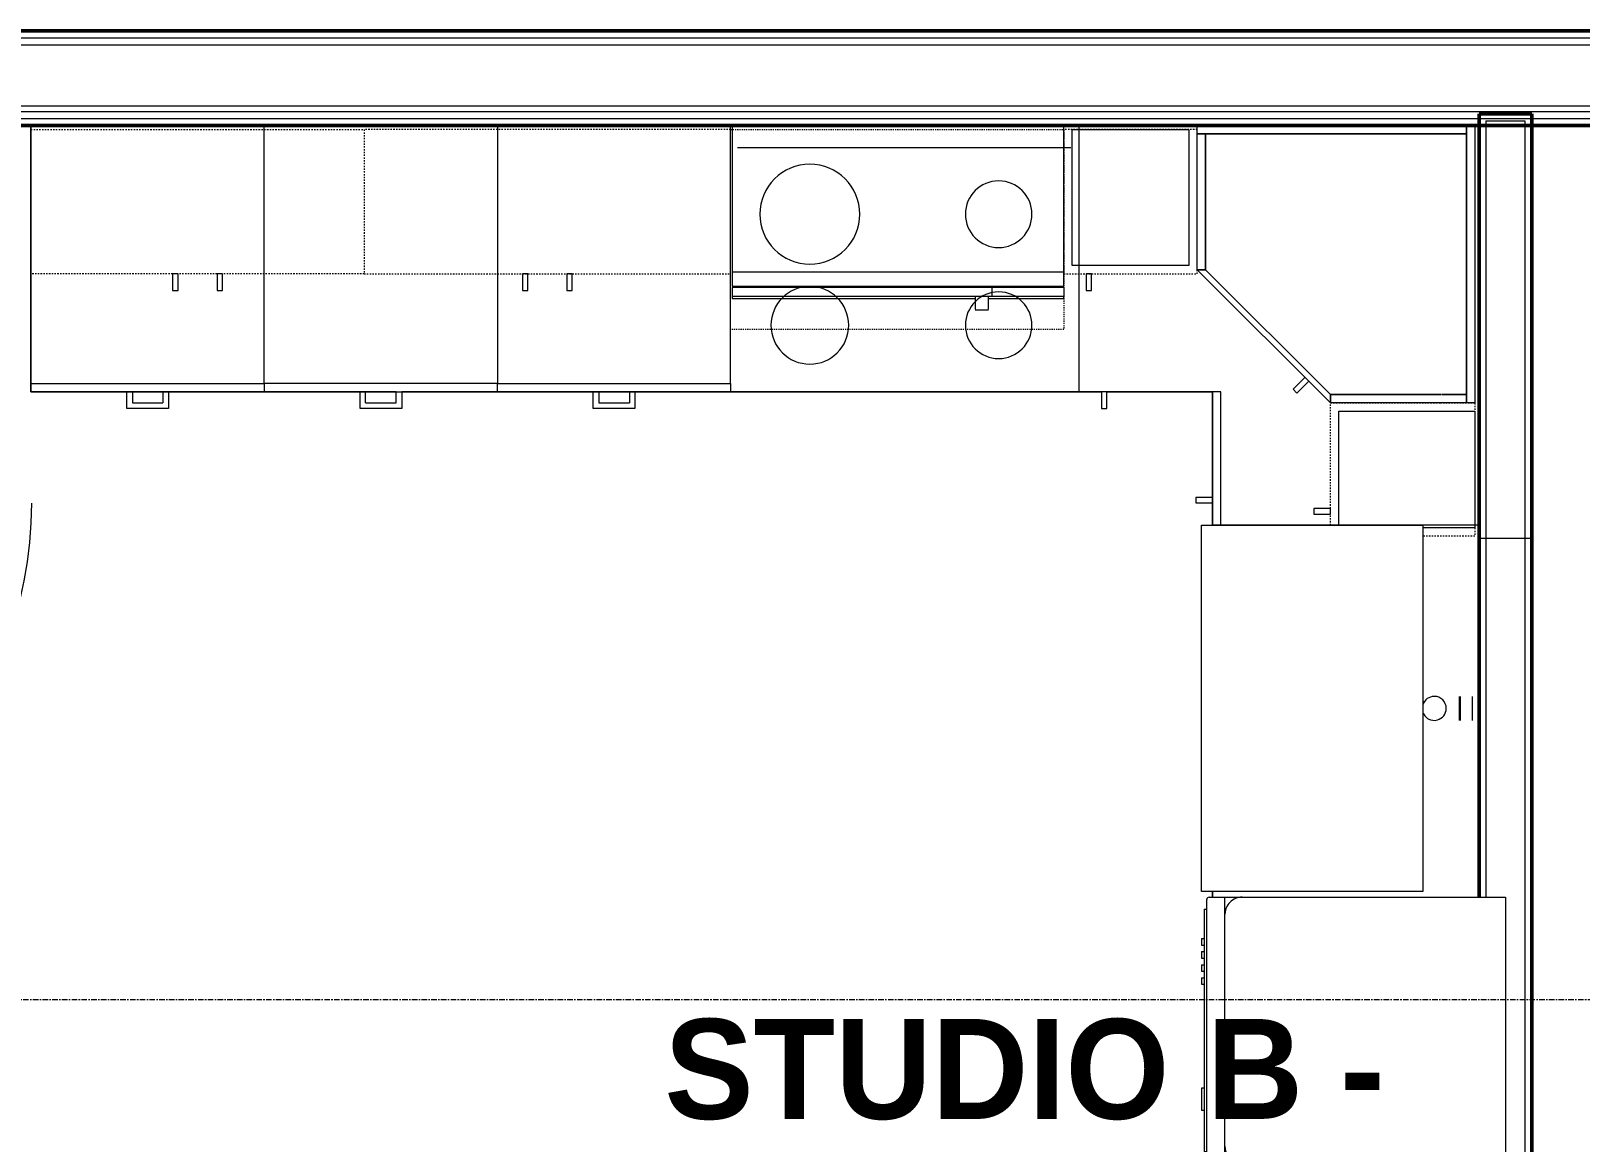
# Model space of a CAD drawing. Header units: inches. Extents: x -4218 to -1830, y 9767 to 12426.
# Drawn here: x -3811.9 to -3672.4, y 10454.4 to 10554.4 of the extents above; entities that cross this region are included whole.
import ezdxf

# ---------------------------------------------------------------- set-up
doc = ezdxf.new("R2010")
doc.units = ezdxf.units.IN
doc.header["$MEASUREMENT"] = 0
for name, pattern in [('Dash', [0.25, 0.125, -0.125]), ('Grid Line 1_2_', [0.875, 0.5, -0.125, 0.125, -0.125]), ('Overhead', [0.15625, 0.09375, -0.0625])]:
    doc.linetypes.add(name, pattern=pattern)
for name, color, linetype, lineweight in [('0-1', 7, 'Continuous', 5), ('0-2', 10, 'Continuous', 9), ('A-AREA-IDEN', 2, 'Continuous', 9), ('A-DOOR-1', 10, 'Continuous', 9), ('A-DOOR-2', 50, 'Continuous', 20), ('A-WALL-1', 7, 'Continuous', 50), ('A-WALL-2', 250, 'Continuous', 13), ('A-WALL-4', 252, 'Continuous', 9), ('A-WALL-5', 253, 'Continuous', 9), ('A-WALL-6', 254, 'Continuous', 9), ('A-WALL-7', 113, 'Continuous', 9), ('I-WALL-1', 7, 'Continuous', 50), ('P-SANR-FIXT-1', 10, 'Continuous', 9), ('P-SANR-FIXT-2', 252, 'Continuous', 9), ('Q-CASE', 31, 'Continuous', 9), ('Q-CASE-1', 253, 'Continuous', 9), ('Q-CASE-2', 252, 'Continuous', 9), ('Q-CASE-3', 10, 'Continuous', 9), ('Q-CASE-4', 252, 'Dash', 9), ('Q-CASE-5', 253, 'Dash', 9), ('Q-CASE-6', 254, 'Continuous', 9), ('Q-SPCQ-1', 10, 'Continuous', 9), ('Q-SPCQ-2', 91, 'Overhead', 9), ('S-GRID-1', 1, 'Grid Line 1_2_', 9)]:
    doc.layers.add(name, color=color, linetype=linetype, lineweight=lineweight)
doc.styles.add('Century Gothic_B', font='GOTHICB.TTF', dxfattribs={"height": 9})

# ---------------------------------------------------------------- blocks, each defined once
blk = doc.blocks.new('Range - 24_ x 30_-2320547-BACKGROUND - RCP - 3RD FLOOR')
at = {"layer": 'Q-SPCQ-1'}
blk.add_line((0, 22), (30, 22), dxfattribs=at)
for centre, radius, start, end in [((6.5, 16), 4.5, 360, 180), ((23.5, 16), 3, 360, 180), ((6.5, 16), 4.5, 180, 360), ((23.5, 16), 3, 180, 0), ((6.5, 6), 3.5, 360, 180), ((23.5, 6), 3, 360, 180), ((6.5, 6), 3.5, 180, 0), ((23.5, 6), 3, 180, 360)]:
    blk.add_arc(centre, radius, start, end, dxfattribs=at)
blk = doc.blocks.new('Dishwasher_15404 - 34_ counter-2817256-BACKGROUND - RCP - 3RD FLOOR')
at = {"layer": 'Q-SPCQ-1'}
for p, q in [((0, -24), (0, 0)), ((0, 0), (23.68, 0)), ((23.68, 0), (25.25, 0)), ((25.25, 0), (26.68, 0)), ((25.25, 0), (25.25, -1.57)), ((26.87, -0.2), (26.87, -23.8)), ((27.12, -1.09), (26.87, -1.09)), ((27.12, -2.61), (27.12, -1.09)), ((25.25, -1.57), (25.25, -22.43)), ((27.12, -3.81), (27.12, -2.61)), ((27.12, -20.19), (27.12, -3.81)), ((27.37, -4.82), (27.12, -4.82)), ((27.37, -5.81), (27.37, -4.82)), ((27.12, -6.79), (27.37, -6.79)), ((27.37, -6.79), (27.37, -5.81)), ((27.37, -16.15), (27.12, -16.15)), ((27.37, -16.74), (27.37, -16.15)), ((27.37, -16.74), (27.12, -16.74)), ((27.37, -17.33), (27.12, -17.33)), ((27.37, -17.92), (27.12, -17.92)), ((27.37, -17.92), (27.37, -17.33)), ((27.37, -18.51), (27.12, -18.51)), ((27.37, -19.1), (27.12, -19.1)), ((27.37, -19.1), (27.37, -18.51)), ((27.37, -19.69), (27.12, -19.69)), ((27.12, -21.39), (27.12, -20.19)), ((27.37, -20.28), (27.12, -20.28)), ((27.37, -20.28), (27.37, -19.69)), ((27.12, -22.91), (27.12, -21.39)), ((25.25, -22.43), (25.25, -24)), ((27.12, -22.91), (26.87, -22.91)), ((23.68, -24), (0, -24)), ((25.25, -24), (23.68, -24)), ((26.68, -24), (25.25, -24))]:
    blk.add_line(p, q, dxfattribs=at)
for centre, radius, start, end in [((26.68, -0.2), 0.197, 0, 90), ((23.68, -1.57), 1.57, 0, 90), ((23.68, -1.57), 1.57, 32.077, 42.3359), ((23.68, -1.57), 1.57, 17.8182, 27.5266), ((23.68, -1.57), 1.57, 0, 13.6425), ((26.68, -0.2), 0.197, 15, 90), ((23.68, -22.43), 1.57, 270, 0), ((23.68, -22.43), 1.57, 317.6641, 327.923), ((23.68, -22.43), 1.57, 332.4734, 342.1818), ((23.68, -22.43), 1.57, 346.3575, 0), ((26.68, -23.8), 0.197, 270, 0)]:
    blk.add_arc(centre, radius, start, end, dxfattribs=at)
blk = doc.blocks.new('SWING - SINGLE - FLUSH - 36_ x 80_ - OFFSET PIVOT DOOR AT MAGIC PAK AND WASHER_DRYER-3199414-BACKGROUND - RCP - 3RD FLOOR')
at = {"layer": 'A-DOOR-1'}
blk.add_arc((18, 2.37), 36.07, 93.1789, 180, dxfattribs=at)
at = {"layer": 'A-DOOR-2'}
for p, q in [((16, 2.37), (16, 38.39)), ((18, 38.39), (16, 38.39)), ((18, 2.37), (18, 38.39)), ((18, 2.37), (16, 2.37))]:
    blk.add_line(p, q, dxfattribs=at)
blk = doc.blocks.new('Base Cabinet Corner 197 - Base Cabinet Corner 197-2565125-BACKGROUND - RCP - 3RD FLOOR')
at = {"layer": 'Q-CASE-3'}
for p, q in [((-23.26, 0), (12.74, 0)), ((-23.26, -36), (-23.26, 0)), ((12.74, 0), (12.74, -24)), ((0.74, -23.25), (0.74, -36)), ((12.74, -23.25), (0.74, -23.25)), ((0.74, -23.25), (0.74, -24)), ((0.74, -24), (0.74, -36)), ((12.74, -24), (0.74, -24)), ((10.73, -24), (10.24, -24)), ((10.24, -24), (10.24, -25.5)), ((10.73, -25.5), (10.73, -24)), ((10.24, -25.5), (10.73, -25.5)), ((2.23, -33.51), (0.73, -33.51)), ((0.73, -33.51), (0.73, -34)), ((0.73, -34), (2.23, -34)), ((2.23, -34), (2.23, -33.51)), ((0.74, -36), (-23.26, -36))]:
    blk.add_line(p, q, dxfattribs=at)
blk = doc.blocks.new('Base Cabinet 3 Drawer 230 - Base Cabinet 3 Drawer 230 21_-2578998-BACKGROUND - RCP - 3RD FLOOR')
at = {"layer": 'Q-CASE-3'}
for p, q in [((-1.14, 24), (-1.14, 25.5)), ((-1.14, 25.5), (2.61, 25.5)), ((2.61, 25.5), (2.61, 24)), ((-9.76, 24), (11.24, 24)), ((-9.76, 23.25), (-9.76, 24)), ((-1.14, 24), (-0.64, 24)), ((2.11, 25), (-0.64, 25)), ((-0.64, 24), (-0.64, 25)), ((2.11, 24), (2.11, 25)), ((2.61, 24), (2.11, 24)), ((11.24, 24), (11.24, 23.25)), ((11.24, 23.25), (-9.76, 23.25)), ((-9.76, 23.25), (-9.76, 0)), ((11.24, 0), (11.24, 23.25)), ((-9.76, 0), (11.24, 0))]:
    blk.add_line(p, q, dxfattribs=at)
blk = doc.blocks.new('30quot_MicrowaveVent_11166 - 70cm miele oven-V11-BACKGROUND - RCP - 3RD FLOOR')
at = {"layer": 'Q-CASE-1'}
for p, q in [((-14.2, 0), (-14.2, -0.38)), ((15.68, -0.38), (15.68, 0))]:
    blk.add_line(p, q, dxfattribs=at)
at = {"layer": 'Q-CASE-2'}
for p, q in [((-14.2, -0.38), (-14.2, -13.23)), ((15.68, -13.23), (15.68, -0.38)), ((-14.2, -13.23), (-14.2, -14.49)), ((15.68, -13.23), (-14.2, -13.23)), ((15.68, -14.49), (15.68, -13.23)), ((-14.2, -14.49), (15.68, -14.49)), ((9.18, -14.61), (-14.2, -14.61)), ((-14.2, -14.61), (-14.2, -15.39)), ((9.18, -14.61), (9.18, -15.39)), ((15.68, -14.61), (9.18, -14.61)), ((9.18, -14.61), (9.18, -15.39)), ((15.68, -14.61), (15.68, -15.39)), ((-14.2, -15.39), (-14.2, -15.6)), ((-14.2, -15.39), (9.18, -15.39)), ((-14.2, -15.6), (7.69, -15.6)), ((7.69, -15.39), (7.69, -16.55)), ((7.69, -16.6), (8.88, -16.6)), ((8.88, -16.55), (8.88, -15.39)), ((8.88, -15.6), (15.68, -15.6)), ((9.18, -15.39), (15.68, -15.39)), ((15.68, -15.6), (15.68, -15.39))]:
    blk.add_line(p, q, dxfattribs=at)
at = {"layer": 'Q-CASE-6'}
blk.add_line((15.68, 0), (-14.2, 0), dxfattribs=at)
blk = doc.blocks.new('308 - 308 x 27_-2727440-BACKGROUND - RCP - 3RD FLOOR')
at = {"layer": 'Q-CASE'}
for p, q in [((-12, 13.19), (0, 25.19)), ((0, 25.19), (0, 24.44)), ((0, 24.44), (-11.25, 13.19)), ((-11.25, 13.19), (-12, 13.19))]:
    blk.add_line(p, q, dxfattribs=at)
at = {"layer": 'Q-CASE-1'}
for p, q in [((12.62, 25.19), (13, 25.19)), ((10.31, 0.19), (-12, 0.19)), ((12.62, 0.19), (10.36, 0.19)), ((13, 0.94), (12.62, 0.94)), ((12.62, 0.94), (13, 0.94))]:
    blk.add_line(p, q, dxfattribs=at)
at = {"layer": 'Q-CASE-2'}
for p, q in [((0, 25.19), (12.25, 25.19)), ((0, 24.44), (0, 25.19)), ((12.25, 25.19), (12.25, 24.44)), ((12.25, 0.94), (12.25, 25.19)), ((12.25, 25.19), (12.62, 25.19)), ((-11.25, 13.19), (0, 24.44)), ((0, 24.44), (12.25, 24.44)), ((12.25, 24.44), (0, 24.44)), ((12.25, 24.44), (12.25, 0.94)), ((-10.76, 16.55), (-11.11, 16.2)), ((-11.11, 16.2), (-10.05, 15.14)), ((-9.7, 15.49), (-10.76, 16.55)), ((-12, 13.19), (-11.25, 13.19)), ((-12, 3.32), (-12, 13.19)), ((-11.25, 3.26), (-11.25, 13.19)), ((-11.25, 13.19), (-11.25, 3.26)), ((-12, 0.94), (-12, 3.3)), ((-11.25, 0.94), (-11.25, 3.19)), ((-11.25, 3.19), (-11.25, 0.94)), ((-11.25, 0.94), (-12, 0.94)), ((-12, 0.19), (-12, 0.94)), ((-12, 0.94), (12.62, 0.94)), ((12.25, 0.94), (-11.25, 0.94)), ((12.62, 0.94), (12.25, 0.94))]:
    blk.add_line(p, q, dxfattribs=at)
at = {"layer": 'Q-CASE-6'}
for p, q in [((13, 25.19), (13, 0.94)), ((13, 0.19), (12.62, 0.19)), ((13, 0.94), (13, 0.19))]:
    blk.add_line(p, q, dxfattribs=at)
blk = doc.blocks.new('300 Series Wall Hung Cabinet_301 - 12_ x 27_-2528054-BACKGROUND - RCP - 3RD FLOOR')
at = {"layer": 'Q-CASE-1'}
blk.add_line((5.25, 0.19), (-5.25, 0.19), dxfattribs=at)
at = {"layer": 'Q-CASE-2'}
for p, q in [((-3.51, 14.69), (-4, 14.69)), ((-4, 14.69), (-4, 13.19)), ((-3.51, 13.19), (-3.51, 14.69)), ((-4, 13.19), (-3.51, 13.19)), ((-5, 12.44), (5.25, 12.44)), ((5.25, 12.44), (5.25, 3.42)), ((-5.25, 0.19), (-5.25, 4.85)), ((5.25, 3.4), (5.25, 0.19))]:
    blk.add_line(p, q, dxfattribs=at)
at = {"layer": 'Q-CASE-4'}
for p, q in [((-5, 13.19), (6, 13.19)), ((6, 13.19), (6, 3.32)), ((-6, 0.19), (-6, 4.85)), ((6, 3.3), (6, 0.19))]:
    blk.add_line(p, q, dxfattribs=at)
at = {"layer": 'Q-CASE-5'}
blk.add_line((6, 0.19), (-6, 0.19), dxfattribs=at)
blk = doc.blocks.new('300 Series Wall Hung Cabinet_301 - 12_ x 27_-2529027-BACKGROUND - RCP - 3RD FLOOR')
at = {"layer": 'Q-CASE-1'}
blk.add_line((-5.25, -0.19), (5.25, -0.19), dxfattribs=at)
at = {"layer": 'Q-CASE-2'}
for p, q in [((-5.25, -12.44), (-5.25, -0.19)), ((5.25, -0.19), (5.25, -12.44)), ((5.25, -12.44), (-5.25, -12.44)), ((-3.51, -13.19), (-4, -13.19)), ((-4, -13.19), (-4, -14.69)), ((-3.51, -14.69), (-3.51, -13.19)), ((-4, -14.69), (-3.51, -14.69))]:
    blk.add_line(p, q, dxfattribs=at)
at = {"layer": 'Q-CASE-4'}
for p, q in [((-6, -0.19), (-6, -13.19)), ((6, -13.19), (6, -0.19)), ((-6, -13.19), (6, -13.19))]:
    blk.add_line(p, q, dxfattribs=at)
at = {"layer": 'Q-CASE-5'}
blk.add_line((6, -0.19), (-6, -0.19), dxfattribs=at)
blk = doc.blocks.new('300 Series Wall Hung Cabinet_302 - 33_ X 27_-2598982-BACKGROUND - RCP - 3RD FLOOR')
at = {"layer": 'Q-CASE-2'}
for p, q in [((-1.76, -13.19), (-2.25, -13.19)), ((-2.25, -13.19), (-2.25, -14.69)), ((-1.76, -14.69), (-1.76, -13.19)), ((2.24, -13.19), (1.75, -13.19)), ((1.75, -13.19), (1.75, -14.69)), ((2.24, -14.69), (2.24, -13.19)), ((-2.25, -14.69), (-1.76, -14.69)), ((1.75, -14.69), (2.24, -14.69))]:
    blk.add_line(p, q, dxfattribs=at)
at = {"layer": 'Q-CASE-4'}
for p, q in [((-16.5, -0.19), (-16.5, -13.19)), ((16.5, -13.19), (16.5, -0.19)), ((-16.5, -13.19), (16.5, -13.19))]:
    blk.add_line(p, q, dxfattribs=at)
at = {"layer": 'Q-CASE-5'}
blk.add_line((16.5, -0.19), (-16.5, -0.19), dxfattribs=at)
blk = doc.blocks.new('kitchen_faucet_14143 - kitchen_faucet_14143-2965259-BACKGROUND - RCP - 3RD FLOOR')
at = {"layer": 'P-SANR-FIXT-2'}
for p, q in [((2.26, -1.08), (2.26, 1.08)), ((2.34, 1.08), (2.34, 0.28)), ((2.34, 0.28), (2.34, -0.28)), ((3.44, 0.77), (3.44, 1.08)), ((3.44, -1.08), (3.44, 0.77)), ((2.34, -0.28), (2.34, -1.08))]:
    blk.add_line(p, q, dxfattribs=at)
at = {"layer": 'P-SANR-FIXT-2', "flags": 128}
blk.add_lwpolyline([(-1.01, 0.63), (-1, 0.62), (-0.96, 0.61), (-0.92, 0.6)], dxfattribs=at)
at = {"layer": 'P-SANR-FIXT-2'}
for start, end in [(91.6748, 159.9003), (0, 90), (285, 0), (200.0997, 225), (225, 240), (240, 285)]:
    blk.add_arc((0, 0), 1.08, start, end, dxfattribs=at)
blk = doc.blocks.new('Stainless Steel Farmhous Kitchen Sink - Stainless Steel Farmhous Kitchen Sink-2552578-BACKGROUND - RCP - 3RD FLOOR')
at = {"layer": 'P-SANR-FIXT-1'}
for p, q in [((-33, 22.2), (0, 22.2)), ((-33, 2.25), (-33, 22.2)), ((0, 22.2), (0, 2.25)), ((0, 2.25), (-33, 2.25))]:
    blk.add_line(p, q, dxfattribs=at)
blk = doc.blocks.new('300 Series Wall Hung Cabinet_302 - 30_ X 27_-2746447-BACKGROUND - RCP - 3RD FLOOR')
at = {"layer": 'Q-CASE-2'}
for p, q in [((-1.76, 14.69), (-2.25, 14.69)), ((-2.25, 14.69), (-2.25, 13.19)), ((-1.76, 13.19), (-1.76, 14.69)), ((2.24, 14.69), (1.75, 14.69)), ((1.75, 14.69), (1.75, 13.19)), ((2.24, 13.19), (2.24, 14.69)), ((-2.25, 13.19), (-1.76, 13.19)), ((1.75, 13.19), (2.24, 13.19))]:
    blk.add_line(p, q, dxfattribs=at)
at = {"layer": 'Q-CASE-4'}
for p, q in [((-15, 0.19), (-15, 13.19)), ((-15, 13.19), (15, 13.19))]:
    blk.add_line(p, q, dxfattribs=at)
at = {"layer": 'Q-CASE-5'}
for p, q in [((15, 13.19), (15, 0.19)), ((15, 0.19), (-15, 0.19))]:
    blk.add_line(p, q, dxfattribs=at)
blk = doc.blocks.new('Base Cabinet 3 Drawer 230 - Base Cabinet 3 Drawer 230 21_-2554957-BACKGROUND - RCP - 3RD FLOOR')
at = {"layer": 'Q-CASE-3'}
for p, q in [((-9.76, -23.25), (-9.76, 0)), ((-9.76, 0), (11.24, 0)), ((11.24, 0), (11.24, -23.25)), ((-9.76, -23.25), (-9.76, -24)), ((11.24, -23.25), (-9.76, -23.25)), ((11.24, -24), (11.24, -23.25)), ((-9.76, -24), (11.24, -24)), ((-0.64, -24), (-1.14, -24)), ((-1.14, -25.5), (-1.14, -24)), ((-0.64, -25), (-0.64, -24)), ((-0.64, -25), (2.11, -25)), ((2.11, -25), (2.11, -24)), ((2.11, -24), (2.61, -24)), ((2.61, -24), (2.61, -25.5)), ((2.61, -25.5), (-1.14, -25.5))]:
    blk.add_line(p, q, dxfattribs=at)
blk = doc.blocks.new('Range_Hood_386 - 30_ Wide-2911040-BACKGROUND - RCP - 3RD FLOOR')
at = {"layer": 'Q-SPCQ-2'}
for p, q in [((-15, -6), (-15, 12)), ((-15, 12), (15, 12)), ((15, 12), (15, -6)), ((15, -6), (-15, -6))]:
    blk.add_line(p, q, dxfattribs=at)
blk = doc.blocks.new('CTR - 1st Phase - Unit Layouts_rvt-1-BACKGROUND - RCP - 3RD FLOOR')
at = {"layer": 'A-WALL-1'}
for p, q in [((-3681.49, 10476.44), (-3681.49, 10546.99)), ((-3681.49, 10546.99), (-3680.87, 10546.99)), ((-3680.87, 10546.99), (-3677.37, 10546.99)), ((-3677.37, 10546.99), (-3676.74, 10546.99)), ((-3676.74, 10546.99), (-3676.74, 10428.36))]:
    blk.add_line(p, q, dxfattribs=at)
at = {"layer": 'A-WALL-2'}
for p, q in [((-3680.87, 10546.36), (-3677.37, 10546.36)), ((-3680.87, 10546.36), (-3680.87, 10476.44)), ((-3677.37, 10546.36), (-3677.37, 10427.74))]:
    blk.add_line(p, q, dxfattribs=at)
at = {"layer": 'A-WALL-4'}
for p, q in [((-3676.74, 10545.94), (-3676.74, 10508.74)), ((-3676.74, 10508.74), (-3681.49, 10508.74)), ((-3676.74, 10508.74), (-3681.49, 10508.74)), ((-3676.74, 10508.74), (-3676.74, 10433.49))]:
    blk.add_line(p, q, dxfattribs=at)
at = {"layer": 'A-WALL-5'}
for p, q in [((-3681.49, 10545.94), (-3681.49, 10546.99)), ((-3681.49, 10546.99), (-3676.74, 10546.99)), ((-3676.74, 10546.99), (-3676.74, 10545.94))]:
    blk.add_line(p, q, dxfattribs=at)
at = {"layer": 'A-WALL-6'}
for p, q in [((-3681.49, 10508.74), (-3681.49, 10545.94)), ((-3681.49, 10476.44), (-3681.49, 10508.74))]:
    blk.add_line(p, q, dxfattribs=at)
at = {"layer": 'A-WALL-7'}
for p, q in [((-3681.49, 10545.94), (-3811.87, 10545.94)), ((-3811.87, 10545.94), (-3811.87, 10521.94)), ((-3811.87, 10521.94), (-3811.87, 10545.94)), ((-3811.87, 10545.94), (-3681.49, 10545.94)), ((-3681.49, 10476.44), (-3681.49, 10545.94)), ((-3681.49, 10545.94), (-3681.49, 10476.44)), ((-3811.87, 10521.94), (-3803.24, 10521.94)), ((-3803.24, 10521.94), (-3811.87, 10521.94)), ((-3803.24, 10521.94), (-3802.74, 10521.94)), ((-3802.74, 10521.94), (-3799.99, 10521.94)), ((-3799.99, 10521.94), (-3802.74, 10521.94)), ((-3799.99, 10521.94), (-3799.49, 10521.94)), ((-3799.49, 10521.94), (-3782.24, 10521.94)), ((-3782.24, 10521.94), (-3799.49, 10521.94)), ((-3782.24, 10521.94), (-3781.74, 10521.94)), ((-3781.74, 10521.94), (-3778.99, 10521.94)), ((-3778.99, 10521.94), (-3781.74, 10521.94)), ((-3778.99, 10521.94), (-3778.49, 10521.94)), ((-3778.49, 10521.94), (-3761.24, 10521.94)), ((-3761.24, 10521.94), (-3778.49, 10521.94)), ((-3761.24, 10521.94), (-3760.74, 10521.94)), ((-3760.74, 10521.94), (-3757.99, 10521.94)), ((-3757.99, 10521.94), (-3760.74, 10521.94)), ((-3757.99, 10521.94), (-3757.49, 10521.94)), ((-3757.49, 10521.94), (-3715.49, 10521.94)), ((-3715.49, 10521.94), (-3757.49, 10521.94)), ((-3715, 10521.94), (-3705.49, 10521.94)), ((-3705.49, 10521.94), (-3715, 10521.94)), ((-3705.49, 10521.94), (-3705.49, 10509.94)), ((-3705.49, 10509.94), (-3705.49, 10521.94)), ((-3705.49, 10476.94), (-3705.49, 10476.44)), ((-3705.49, 10476.44), (-3705.49, 10476.94))]:
    blk.add_line(p, q, dxfattribs=at)
at = {"layer": '0-2'}
for name, p, rotation in [('Base Cabinet 3 Drawer 230 - Base Cabinet 3 Drawer 230 21_-2578998-BACKGROUND - RCP - 3RD FLOOR', (-3800.63, 10545.94), 180), ('300 Series Wall Hung Cabinet_302 - 30_ X 27_-2746447-BACKGROUND - RCP - 3RD FLOOR', (-3796.87, 10545.75), 180), ('Base Cabinet 3 Drawer 230 - Base Cabinet 3 Drawer 230 21_-2578998-BACKGROUND - RCP - 3RD FLOOR', (-3758.63, 10545.94), 180), ('Base Cabinet Corner 197 - Base Cabinet Corner 197-2565125-BACKGROUND - RCP - 3RD FLOOR', (-3681.49, 10522.68), 269.9999999999879), ('308 - 308 x 27_-2727440-BACKGROUND - RCP - 3RD FLOOR', (-3681.68, 10532.94), 89.99999999999928), ('300 Series Wall Hung Cabinet_301 - 12_ x 27_-2528054-BACKGROUND - RCP - 3RD FLOOR', (-3681.68, 10514.94), 89.99999999999928), ('SWING - SINGLE - FLUSH - 36_ x 80_ - OFFSET PIVOT DOOR AT MAGIC PAK AND WASHER_DRYER-3199414-BACKGROUND - RCP - 3RD FLOOR', (-3829.87, 10514.29), 180), ('Stainless Steel Farmhous Kitchen Sink - Stainless Steel Farmhous Kitchen Sink-2552578-BACKGROUND - RCP - 3RD FLOOR', (-3684.29, 10509.94), 90.00000000000635), ('Dishwasher_15404 - 34_ counter-2817256-BACKGROUND - RCP - 3RD FLOOR', (-3679.12, 10452.44), 180)]:
    blk.add_blockref(name, p, dxfattribs=dict(at, rotation=rotation))
for name, p in [('Base Cabinet 3 Drawer 230 - Base Cabinet 3 Drawer 230 21_-2554957-BACKGROUND - RCP - 3RD FLOOR', (-3781.1, 10545.94)), ('300 Series Wall Hung Cabinet_302 - 33_ X 27_-2598982-BACKGROUND - RCP - 3RD FLOOR', (-3765.37, 10545.75)), ('Range_Hood_386 - 30_ Wide-2911040-BACKGROUND - RCP - 3RD FLOOR', (-3733.87, 10533.56)), ('30quot_MicrowaveVent_11166 - 70cm miele oven-V11-BACKGROUND - RCP - 3RD FLOOR', (-3734.54, 10545.94)), ('300 Series Wall Hung Cabinet_301 - 12_ x 27_-2529027-BACKGROUND - RCP - 3RD FLOOR', (-3712.87, 10545.75)), ('Range - 24_ x 30_-2320547-BACKGROUND - RCP - 3RD FLOOR', (-3748.24, 10521.94)), ('kitchen_faucet_14143 - kitchen_faucet_14143-2965259-BACKGROUND - RCP - 3RD FLOOR', (-3685.52, 10493.44))]:
    blk.add_blockref(name, p, dxfattribs=at)
blk = doc.blocks.new('CTR - 1st Phase - Common Walls_rvt-1-BACKGROUND - RCP - 3RD FLOOR')
at = {"layer": 'A-WALL-2'}
for p, q in [((-3852.47, 10553.81), (-3487.3, 10553.81)), ((-3852.47, 10553.19), (-3487.3, 10553.19)), ((-3852.47, 10547.69), (-3487.3, 10547.69)), ((-3852.47, 10547.19), (-3487.3, 10547.19)), ((-3852.47, 10546.56), (-3487.3, 10546.56))]:
    blk.add_line(p, q, dxfattribs=at)
at = {"layer": 'I-WALL-1'}
for p, q in [((-3852.47, 10554.44), (-3487.3, 10554.44)), ((-3487.3, 10545.94), (-3852.47, 10545.94))]:
    blk.add_line(p, q, dxfattribs=at)

msp = doc.modelspace()

# ---------------------------------------------------------------- linework, layer by layer
at = {"layer": 'S-GRID-1'}
msp.add_line((-1830.2, 10467.19), (-4168.71, 10467.19), dxfattribs=at)

# ---------------------------------------------------------------- block references
at = {"layer": '0-1'}
for name in ['CTR - 1st Phase - Unit Layouts_rvt-1-BACKGROUND - RCP - 3RD FLOOR', 'CTR - 1st Phase - Common Walls_rvt-1-BACKGROUND - RCP - 3RD FLOOR']:
    msp.add_blockref(name, (0, 0), dxfattribs=at)

# ---------------------------------------------------------------- texts
at = {"layer": 'A-AREA-IDEN', "insert": (-3754.83, 10465.47), "char_height": 9, "width": 76.659, "attachment_point": 1, "style": 'Century Gothic_B'}
msp.add_mtext('STUDIO B -', dxfattribs=at)

doc.saveas('drawing.dxf')
